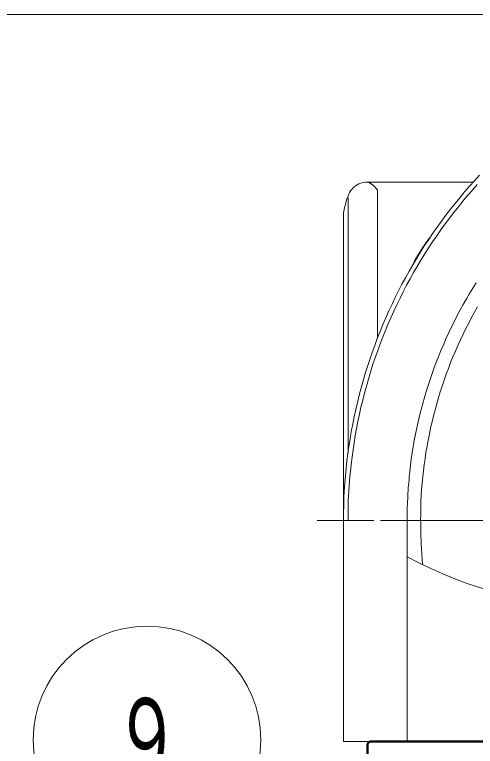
# Model space of a CAD drawing. Units: millimetres on the paper, scale 1:60. Extents: x -385 to 0, y -594 to 267.
# Drawn here: x -257.43 to -245.28, y 186.01 to 205.3 of the extents above; entities that cross this region are included whole.
import ezdxf
from ezdxf.enums import TextEntityAlignment as Align

# ---------------------------------------------------------------- set-up
doc = ezdxf.new("R2010")
doc.units = ezdxf.units.MM
doc.linetypes.add('USER2', pattern=[6, 3, -1, 1, -1])
doc.layers.add('LY_1', color=140, linetype='Continuous', lineweight=50)
doc.styles.add('ＭＳ ゴシック', font='')
doc.styles.get('ＭＳ ゴシック').set_extended_font_data('MS Gothic')

msp = doc.modelspace()

# ---------------------------------------------------------------- linework, layer by layer
at = {"layer": 'LY_1', "color": 7, "lineweight": 13}
for p, q in [((-236.425, 205.296), (-374.061, 205.296)), ((-245.329, 200.881), (-248.131, 200.881)), ((-247.858, 200.663), (-247.858, 196.769)), ((-248.635, 200.467), (-248.635, 193.743)), ((-248.756, 200.077), (-248.756, 191.963)), ((-248.756, 186.134), (-248.756, 191.963)), ((-248.635, 191.963), (-248.72, 191.963)), ((-248.532, 191.963), (-248.635, 191.963)), ((-248.453, 191.963), (-248.532, 191.963)), ((-247.954, 191.963), (-248.453, 191.963)), ((-247.264, 191.963), (-247.786, 191.963)), ((-247.184, 191.963), (-247.264, 191.963)), ((-247.081, 191.963), (-247.184, 191.963)), ((-247.081, 191.963), (-247.081, 186.134)), ((-246.724, 191.963), (-247.081, 191.963)), ((-247.883, 186.134), (-248.756, 186.134)), ((-248.652, 186.134), (-248.672, 186.134)), ((-235.508, 186.134), (-248.175, 186.134)), ((-246.255, 186.134), (-247.184, 186.134))]:
    msp.add_line(p, q, dxfattribs=at)
at = {"layer": 'LY_1', "linetype": 'USER2', "lineweight": 13}
msp.add_line((-220.451, 191.963), (-250.303, 191.963), dxfattribs=at)
at = {"layer": 'LY_1'}
for p, q in [((-248.126, 179.909), (-248.126, 186.051)), ((-241.901, 186.134), (-248.043, 186.134))]:
    msp.add_line(p, q, dxfattribs=at)
at = {"layer": 'LY_1', "color": 7, "lineweight": 13}
for points in [[(-248.756, 191.963), (-248.754, 192.159), (-248.752, 192.355), (-248.746, 192.551), (-248.736, 192.747), (-248.722, 192.943), (-248.706, 193.139), (-248.687, 193.334), (-248.666, 193.53), (-248.642, 193.724), (-248.614, 193.919), (-248.584, 194.113), (-248.551, 194.306), (-248.515, 194.499), (-248.476, 194.692), (-248.435, 194.884), (-248.39, 195.075), (-248.343, 195.265), (-248.293, 195.455), (-248.241, 195.644), (-248.185, 195.833), (-248.127, 196.02), (-248.065, 196.207), (-248.002, 196.392), (-247.935, 196.577), (-247.866, 196.761), (-247.794, 196.943), (-247.719, 197.125), (-247.642, 197.305), (-247.562, 197.485), (-247.479, 197.663), (-247.394, 197.84), (-247.306, 198.015), (-247.216, 198.19), (-247.123, 198.362), (-247.027, 198.534), (-246.929, 198.704), (-246.829, 198.873), (-246.726, 199.04), (-246.62, 199.206), (-246.512, 199.37), (-246.402, 199.532), (-246.289, 199.693), (-246.174, 199.852), (-246.057, 200.009), (-245.937, 200.165), (-245.816, 200.319), (-245.691, 200.471), (-245.565, 200.621), (-245.436, 200.77), (-245.306, 200.916), (-245.173, 201.061)], [(-248.572, 193.251), (-248.552, 193.441), (-248.532, 193.631), (-248.507, 193.82), (-248.479, 194.009), (-248.448, 194.198), (-248.413, 194.386), (-248.377, 194.574), (-248.338, 194.761), (-248.297, 194.947), (-248.252, 195.133), (-248.205, 195.318), (-248.155, 195.503), (-248.102, 195.687), (-248.047, 195.87), (-247.989, 196.052), (-247.928, 196.233), (-247.865, 196.414), (-247.8, 196.593), (-247.731, 196.772), (-247.66, 196.949), (-247.587, 197.126), (-247.511, 197.301), (-247.433, 197.475), (-247.352, 197.648), (-247.268, 197.82), (-247.182, 197.991), (-247.094, 198.161), (-247.003, 198.329), (-246.91, 198.496), (-246.814, 198.661), (-246.716, 198.825), (-246.616, 198.988), (-246.513, 199.149), (-246.408, 199.309), (-246.3, 199.467), (-246.191, 199.623), (-246.079, 199.778), (-245.965, 199.932), (-245.848, 200.083), (-245.73, 200.233), (-245.609, 200.381), (-245.486, 200.528), (-245.361, 200.672), (-245.234, 200.815)], [(-248.131, 200.881), (-248.123, 200.882), (-248.115, 200.881), (-248.108, 200.878), (-248.101, 200.876), (-248.093, 200.874), (-248.086, 200.871), (-248.079, 200.868), (-248.072, 200.865), (-248.065, 200.861), (-248.058, 200.857), (-248.051, 200.853), (-248.045, 200.849), (-248.038, 200.845), (-248.032, 200.841), (-248.025, 200.836), (-248.019, 200.831), (-248.013, 200.827), (-248.007, 200.822), (-248.001, 200.817), (-247.995, 200.812), (-247.989, 200.807), (-247.983, 200.802), (-247.977, 200.797), (-247.971, 200.791), (-247.966, 200.786), (-247.96, 200.781), (-247.954, 200.775), (-247.949, 200.77), (-247.943, 200.764), (-247.938, 200.758), (-247.933, 200.753), (-247.927, 200.747), (-247.922, 200.741), (-247.917, 200.735), (-247.912, 200.73), (-247.907, 200.724), (-247.902, 200.718), (-247.897, 200.712), (-247.892, 200.706), (-247.887, 200.7), (-247.882, 200.693), (-247.877, 200.687), (-247.872, 200.681), (-247.868, 200.675), (-247.863, 200.669), (-247.858, 200.663)], [(-248.527, 200.705), (-248.541, 200.689), (-248.562, 200.66), (-248.581, 200.632), (-248.598, 200.603), (-248.614, 200.572), (-248.63, 200.537), (-248.647, 200.493), (-248.669, 200.43), (-248.686, 200.377), (-248.7, 200.326), (-248.715, 200.269), (-248.729, 200.212), (-248.743, 200.154), (-248.752, 200.111)], [(-248.756, 200.077), (-248.754, 200.085), (-248.753, 200.094), (-248.752, 200.102), (-248.751, 200.111)], [(-246.945, 198.667), (-246.928, 198.705), (-246.91, 198.744), (-246.893, 198.782), (-246.875, 198.82), (-246.856, 198.857), (-246.836, 198.894), (-246.815, 198.931), (-246.793, 198.967), (-246.771, 199.003), (-246.749, 199.038), (-246.726, 199.074), (-246.704, 199.109), (-246.681, 199.144), (-246.658, 199.179), (-246.634, 199.214), (-246.611, 199.249), (-246.587, 199.284), (-246.562, 199.318), (-246.537, 199.352), (-246.511, 199.384), (-246.483, 199.416), (-246.455, 199.448)], [(-247.01, 193.251), (-246.99, 193.416), (-246.97, 193.581), (-246.948, 193.746), (-246.923, 193.91), (-246.893, 194.074), (-246.86, 194.237), (-246.827, 194.4), (-246.791, 194.562), (-246.753, 194.724), (-246.713, 194.885), (-246.67, 195.046), (-246.624, 195.206), (-246.577, 195.365), (-246.527, 195.524), (-246.475, 195.682), (-246.421, 195.839), (-246.365, 195.996), (-246.306, 196.151), (-246.245, 196.306), (-246.182, 196.46), (-246.117, 196.613), (-246.05, 196.765), (-245.98, 196.916), (-245.908, 197.066), (-245.834, 197.215), (-245.758, 197.363), (-245.68, 197.51), (-245.6, 197.656), (-245.518, 197.8), (-245.434, 197.944), (-245.347, 198.086), (-245.259, 198.227)], [(-246.724, 191.963), (-246.722, 192.126), (-246.721, 192.29), (-246.717, 192.454), (-246.709, 192.618), (-246.698, 192.781), (-246.684, 192.944), (-246.668, 193.108), (-246.651, 193.27), (-246.631, 193.433), (-246.608, 193.595), (-246.584, 193.757), (-246.556, 193.919), (-246.527, 194.08), (-246.495, 194.241), (-246.461, 194.401), (-246.424, 194.561), (-246.385, 194.72), (-246.344, 194.879), (-246.301, 195.036), (-246.255, 195.194), (-246.207, 195.351), (-246.157, 195.506), (-246.104, 195.662), (-246.049, 195.816), (-245.992, 195.97), (-245.933, 196.123), (-245.872, 196.274), (-245.808, 196.425), (-245.742, 196.575), (-245.674, 196.725), (-245.604, 196.873), (-245.532, 197.02), (-245.458, 197.166), (-245.381, 197.311), (-245.303, 197.454), (-245.222, 197.597)], [(-248.635, 191.963), (-248.637, 192.092), (-248.638, 192.221), (-248.636, 192.35), (-248.633, 192.479), (-248.627, 192.608), (-248.62, 192.737), (-248.611, 192.865), (-248.6, 192.994), (-248.587, 193.122), (-248.572, 193.251)], [(-247.01, 193.251), (-247.017, 193.179), (-247.024, 193.108), (-247.031, 193.036), (-247.038, 192.965), (-247.044, 192.894), (-247.05, 192.822), (-247.055, 192.751), (-247.059, 192.679), (-247.063, 192.608), (-247.066, 192.536), (-247.07, 192.464), (-247.073, 192.393), (-247.076, 192.321), (-247.078, 192.249), (-247.079, 192.178), (-247.08, 192.106), (-247.08, 192.034), (-247.081, 191.963)], [(-246.675, 190.795), (-246.677, 190.822), (-246.683, 190.893), (-246.688, 190.964), (-246.692, 191.036), (-246.697, 191.107), (-246.701, 191.178), (-246.705, 191.249), (-246.708, 191.321), (-246.712, 191.392), (-246.714, 191.463), (-246.717, 191.534), (-246.719, 191.606), (-246.721, 191.677), (-246.723, 191.748), (-246.723, 191.82), (-246.723, 191.891), (-246.724, 191.963)], [(-245.462, 186.134), (-245.479, 186.134), (-245.496, 186.134), (-245.513, 186.134), (-245.531, 186.134), (-245.548, 186.134), (-245.565, 186.134), (-245.582, 186.134), (-245.6, 186.134), (-245.617, 186.134), (-245.634, 186.134), (-245.651, 186.134), (-245.669, 186.134), (-245.686, 186.134), (-245.703, 186.134), (-245.72, 186.134), (-245.738, 186.134), (-245.755, 186.134), (-245.772, 186.134), (-245.789, 186.134), (-245.806, 186.134), (-245.824, 186.134), (-245.841, 186.134), (-245.858, 186.134), (-245.875, 186.134), (-245.893, 186.134), (-245.91, 186.134), (-245.927, 186.134), (-245.944, 186.134), (-245.962, 186.134), (-245.979, 186.134), (-245.996, 186.134), (-246.013, 186.134), (-246.031, 186.134), (-246.048, 186.134), (-246.065, 186.134), (-246.082, 186.134), (-246.099, 186.134), (-246.117, 186.134), (-246.134, 186.134), (-246.151, 186.134), (-246.168, 186.134), (-246.186, 186.134), (-246.203, 186.134), (-246.22, 186.134), (-246.237, 186.134), (-246.255, 186.134)]]:
    msp.add_lwpolyline(points, dxfattribs=at)
msp.add_circle((-253.937, 186.177), 3, dxfattribs=at)
for centre, radius, start, end in [((-248.141, 200.369), 0.513, 88.886, 139.012), ((-241.901, 200.541), 10.852, 241.4909, 299.436)]:
    msp.add_arc(centre, radius, start, end, dxfattribs=at)
at = {"layer": 'LY_1'}
msp.add_arc((-248.043, 186.051), 0.0833, 90, 180, dxfattribs=at)

# ---------------------------------------------------------------- texts
at = {"layer": 'LY_1', "color": 7, "style": 'ＭＳ ゴシック', "width": 0.6}
msp.add_text('９', height=2.199, dxfattribs=at).set_placement((-253.937, 186.177), align=Align.MIDDLE_CENTER)

doc.saveas('drawing.dxf')
